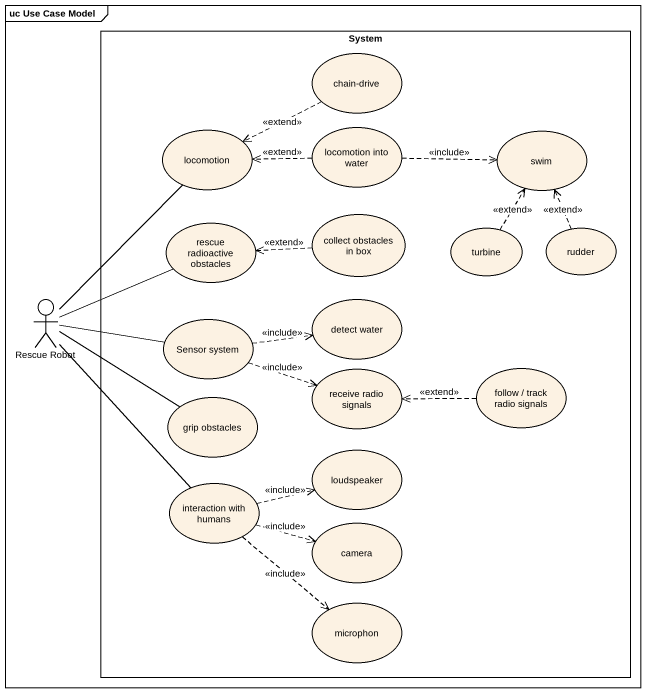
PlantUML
@startuml
mainframe uc Use Case Model
rectangle System {
  usecase "chain-drive" as chain_drive
  usecase locomotion
  usecase "locomotion into water" as locomotion_into_water
  usecase swim
  usecase "collect obstacles in box" as collect_obstacles_in_box
  usecase "rescue radioactive obstacles" as rescue_radioactive_obstacles
  usecase turbine
  usecase rudder
  usecase "Sensor system" as Sensor_system
  usecase "detect water" as detect_water
  usecase "receive radio signals" as receive_radio_signals
  usecase "follow / track radio signals" as follow_track_radio_signals
  usecase "grip obstacles" as grip_obstacles
  usecase loudspeaker
  usecase "interaction with humans" as interaction_with_humans
  usecase camera
  usecase microphon
}
actor "Rescue Robot" as Rescue_Robot
chain_drive .left.> locomotion : <<extend>>
locomotion_into_water .left.> locomotion : <<extend>>
locomotion_into_water .right.> swim : <<include>>
collect_obstacles_in_box .left.> rescue_radioactive_obstacles : <<extend>>
turbine .up.> swim : <<extend>>
rudder .up.> swim : <<extend>>
Rescue_Robot -up- locomotion
Rescue_Robot -right- rescue_radioactive_obstacles
Rescue_Robot -right- Sensor_system
Rescue_Robot -right- grip_obstacles
Rescue_Robot -- interaction_with_humans
Sensor_system .right.> detect_water : <<include>>
Sensor_system .right.> receive_radio_signals : <<include>>
follow_track_radio_signals .left.> receive_radio_signals : <<extend>>
interaction_with_humans .right.> loudspeaker : <<include>>
interaction_with_humans .right.> camera : <<include>>
interaction_with_humans ..> microphon : <<include>>
@enduml
